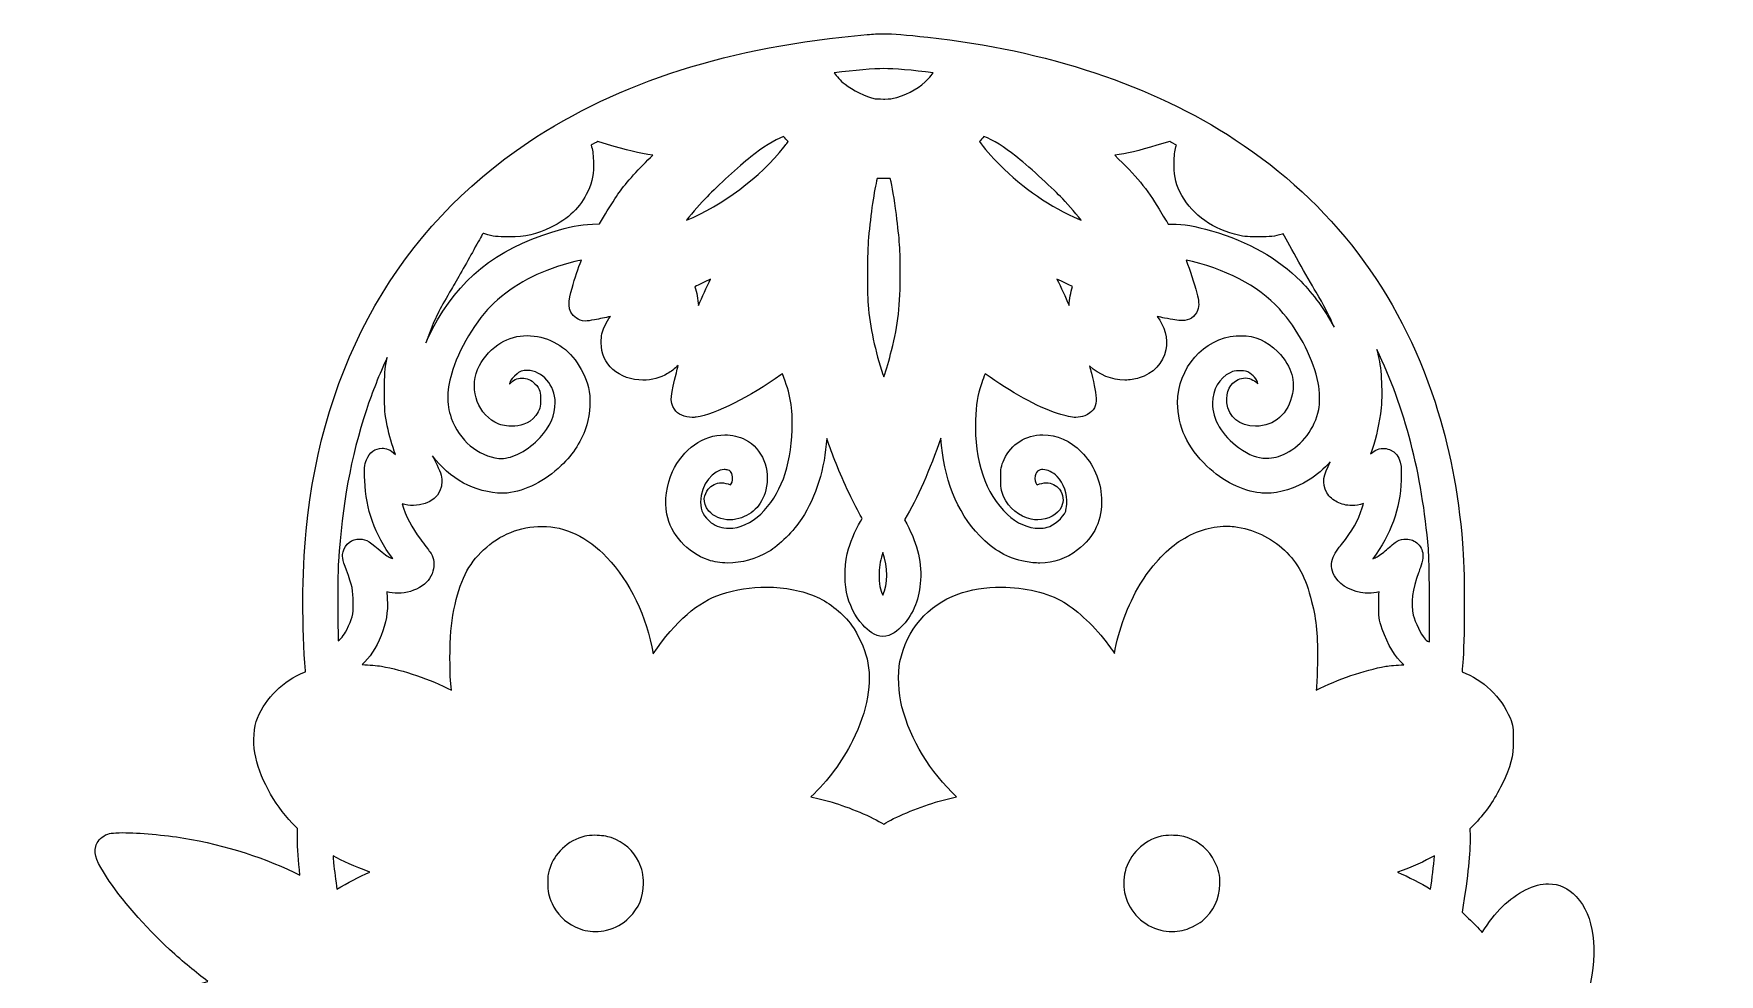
# Model space of a CAD drawing. Header units: inches. Extents: x -1560 to -1166, y 2745 to 2830.
# Drawn here: x -1478.6 to -1405.1, y 2788.5 to 2829.5 of the extents above; entities that cross this region are included whole.
import ezdxf

# ---------------------------------------------------------------- set-up
doc = ezdxf.new("R2010")
doc.units = ezdxf.units.IN
doc.header["$MEASUREMENT"] = 0
doc.layers.add('Sugar Skull', color=7, linetype='Continuous')

msp = doc.modelspace()

# ---------------------------------------------------------------- linework, layer by layer
at = {"layer": 'Sugar Skull', "lineweight": 0}
for points, knots in [([(-1406.418, 2785.224), (-1406.738, 2785.305), (-1407.066, 2785.347), (-1407.395, 2785.347), (-1407.551, 2785.347), (-1407.71, 2785.337), (-1407.866, 2785.319), (-1408.574, 2785.234), (-1409.249, 2785.108), (-1409.872, 2784.946), (-1410.204, 2784.86), (-1410.637, 2784.75), (-1410.837, 2784.701), (-1411.004, 2784.66), (-1411.437, 2784.537), (-1411.851, 2784.414), (-1411.412, 2785.491), (-1411.036, 2786.666), (-1410.761, 2787.819), (-1410.335, 2789.609), (-1410.529, 2791.058), (-1411.307, 2791.9), (-1411.65, 2792.271), (-1412.057, 2792.459), (-1412.517, 2792.459), (-1412.831, 2792.459), (-1413.161, 2792.372), (-1413.526, 2792.193), (-1414.222, 2791.85), (-1414.854, 2791.227), (-1415.409, 2790.337), (-1415.576, 2790.525), (-1415.804, 2790.764), (-1416.002, 2790.954), (-1416.002, 2790.954), (-1416.284, 2791.227), (-1416.284, 2791.227), (-1416.016, 2792.912), (-1415.929, 2793.748), (-1415.941, 2794.532), (-1415.941, 2794.532), (-1415.947, 2794.854), (-1415.947, 2794.854), (-1415.947, 2794.854), (-1415.708, 2795.103), (-1415.708, 2795.103), (-1415.239, 2795.59), (-1414.881, 2796.114), (-1414.544, 2796.799), (-1414.159, 2797.585), (-1414.058, 2797.979), (-1414.055, 2798.713), (-1414.052, 2799.232), (-1414.057, 2799.367), (-1414.194, 2799.687), (-1414.588, 2800.608), (-1415.367, 2801.356), (-1416.288, 2801.7), (-1416.278, 2801.842), (-1416.264, 2802.04), (-1416.246, 2802.278), (-1416.163, 2803.374), (-1416.173, 2806.233), (-1416.264, 2807.291), (-1416.458, 2809.567), (-1416.84, 2811.522), (-1417.467, 2813.443), (-1419.044, 2818.281), (-1421.976, 2822.132), (-1426.18, 2824.889), (-1429.787, 2827.256), (-1434.424, 2828.8), (-1439.589, 2829.355), (-1440.584, 2829.462), (-1441.071, 2829.507), (-1441.51, 2829.507), (-1441.758, 2829.507), (-1441.975, 2829.492), (-1442.226, 2829.471), (-1448.217, 2828.953), (-1453.052, 2827.417), (-1457.008, 2824.777), (-1462.639, 2821.02), (-1465.99, 2815.163), (-1466.7, 2807.841), (-1466.877, 2806.012), (-1466.888, 2803.563), (-1466.725, 2801.746), (-1466.724, 2801.73), (-1466.722, 2801.715), (-1466.721, 2801.701), (-1466.737, 2801.694), (-1466.754, 2801.687), (-1466.771, 2801.68), (-1467.705, 2801.304), (-1468.452, 2800.575), (-1468.819, 2799.682), (-1468.974, 2799.305), (-1469.023, 2798.667), (-1468.935, 2798.165), (-1468.757, 2797.141), (-1468.119, 2795.941), (-1467.31, 2795.107), (-1467.31, 2795.107), (-1467.074, 2794.864), (-1467.074, 2794.864), (-1467.074, 2794.864), (-1467.074, 2794.493), (-1467.074, 2794.493), (-1467.074, 2793.958), (-1467.044, 2793.486), (-1466.968, 2792.835), (-1468.38, 2793.558), (-1470.241, 2794.153), (-1472.033, 2794.45), (-1472.867, 2794.587), (-1473.989, 2794.688), (-1474.702, 2794.688), (-1475.156, 2794.688), (-1475.322, 2794.649), (-1475.444, 2794.586), (-1475.674, 2794.467), (-1475.818, 2794.299), (-1475.874, 2794.087), (-1475.97, 2793.726), (-1475.793, 2793.359), (-1475.408, 2792.766), (-1474.765, 2791.775), (-1473.76, 2790.62), (-1472.651, 2789.597), (-1472.04, 2789.034), (-1471.526, 2788.605), (-1470.979, 2788.207), (-1472.095, 2787.891), (-1472.703, 2787.529), (-1473.553, 2786.705), (-1474.27, 2786.009), (-1474.516, 2785.698), (-1474.804, 2785.119), (-1475.111, 2784.501), (-1475.206, 2784.094), (-1475.208, 2783.376), (-1475.211, 2782.432), (-1475.116, 2781.992), (-1474.608, 2780.609), (-1474.608, 2780.609), (-1474.588, 2780.555), (-1474.588, 2780.555), (-1474.588, 2780.555), (-1474.751, 2780.338), (-1474.751, 2780.338), (-1474.931, 2780.096), (-1475.103, 2779.874), (-1475.144, 2779.825), (-1475.22, 2779.735), (-1475.574, 2779.421), (-1476.017, 2779.086), (-1476.605, 2778.642), (-1476.895, 2778.195), (-1477.089, 2777.435), (-1477.187, 2777.05), (-1477.24, 2776.624), (-1477.3, 2775.746), (-1477.351, 2775.012), (-1477.384, 2774.8), (-1477.522, 2774.329), (-1477.76, 2773.519), (-1477.817, 2773.269), (-1477.791, 2772.919), (-1477.762, 2772.527), (-1477.64, 2772.224), (-1477.357, 2771.839), (-1477.573, 2771.555), (-1477.86, 2771.088), (-1477.969, 2770.87), (-1478.435, 2769.941), (-1478.579, 2768.989), (-1478.375, 2768.188), (-1478.325, 2767.993), (-1478.2, 2767.657), (-1478.091, 2767.423), (-1477.918, 2767.052), (-1477.891, 2766.953), (-1477.914, 2766.404), (-1477.97, 2765.052), (-1477.532, 2763.957), (-1476.451, 2762.742), (-1475.902, 2762.125), (-1475.217, 2761.593), (-1474.579, 2761.282), (-1474.877, 2760.827), (-1475.212, 2760.238), (-1474.69, 2759.747), (-1474.39, 2759.465), (-1472.852, 2759.028), (-1472.836, 2759.024), (-1471.609, 2758.686), (-1470.674, 2758.56), (-1469.388, 2758.56), (-1469.388, 2758.56), (-1469.38, 2758.56), (-1469.38, 2758.56), (-1467.726, 2758.56), (-1466.577, 2758.704), (-1464.824, 2759.134), (-1464.824, 2759.134), (-1464.726, 2759.158), (-1464.726, 2759.158), (-1465.569, 2758.494), (-1466.195, 2757.849), (-1467.081, 2756.743), (-1468.08, 2755.496), (-1469.086, 2753.775), (-1469.645, 2752.358), (-1470.172, 2751.021), (-1470.432, 2749.985), (-1470.54, 2748.783), (-1470.54, 2748.783), (-1470.6, 2748.117), (-1470.6, 2748.117), (-1470.6, 2748.117), (-1470.439, 2747.815), (-1470.439, 2747.815), (-1470.379, 2747.701), (-1470.195, 2747.355), (-1469.758, 2747.355), (-1469.528, 2747.355), (-1469.279, 2747.451), (-1468.842, 2747.653), (-1467.546, 2748.251), (-1466.718, 2748.799), (-1464.818, 2750.321), (-1463.354, 2751.494), (-1462.182, 2752.497), (-1461.161, 2753.452), (-1461.193, 2753.121), (-1461.2, 2752.752), (-1460.965, 2752.492), (-1460.734, 2752.236), (-1460.402, 2752.235), (-1460.29, 2752.235), (-1460.29, 2752.235), (-1460.288, 2752.235), (-1460.288, 2752.235), (-1460.224, 2752.235), (-1460.155, 2752.238), (-1460.076, 2752.245), (-1459.43, 2752.304), (-1457.852, 2752.784), (-1456.503, 2753.308), (-1456.651, 2753.056), (-1456.803, 2752.791), (-1456.94, 2752.547), (-1456.94, 2752.547), (-1457.103, 2752.255), (-1457.103, 2752.255), (-1457.103, 2752.255), (-1457.131, 2752.252), (-1457.131, 2752.252), (-1458.181, 2752.169), (-1459.167, 2751.458), (-1459.703, 2750.395), (-1459.879, 2750.048), (-1460.066, 2749.448), (-1460.13, 2749.03), (-1460.21, 2748.5), (-1460.212, 2747.385), (-1460.134, 2746.691), (-1460.102, 2746.404), (-1460.064, 2746.05), (-1460.049, 2745.902), (-1460.002, 2745.413), (-1459.848, 2745.123), (-1459.578, 2745.014), (-1459.508, 2744.986), (-1459.411, 2744.953), (-1459.292, 2744.953), (-1458.979, 2744.953), (-1458.764, 2745.129), (-1457.965, 2745.783), (-1456.464, 2747.011), (-1455.832, 2747.827), (-1455.461, 2749.015), (-1455.309, 2749.503), (-1455.303, 2750.399), (-1455.448, 2750.822), (-1455.544, 2751.102), (-1455.651, 2751.326), (-1455.782, 2751.516), (-1455.782, 2751.516), (-1455.576, 2751.887), (-1455.576, 2751.887), (-1455.345, 2752.3), (-1455.075, 2752.757), (-1454.845, 2753.134), (-1454.747, 2752.803), (-1454.633, 2752.462), (-1454.534, 2752.21), (-1454.067, 2751.029), (-1453.166, 2749.38), (-1452.483, 2748.458), (-1452.136, 2747.99), (-1451.962, 2747.754), (-1451.52, 2747.754), (-1451.112, 2747.754), (-1450.848, 2748.005), (-1450.593, 2748.283), (-1449.612, 2749.352), (-1448.657, 2751.383), (-1448.173, 2753.406), (-1448.081, 2753.261), (-1448, 2753.129), (-1447.939, 2753.028), (-1448.081, 2752.825), (-1448.204, 2752.557), (-1448.33, 2752.179), (-1448.454, 2751.807), (-1448.464, 2751.678), (-1448.465, 2751.119), (-1448.466, 2750.38), (-1448.404, 2750.081), (-1448.134, 2749.516), (-1447.909, 2749.049), (-1447.655, 2748.719), (-1447.126, 2748.209), (-1446.616, 2747.718), (-1445.47, 2746.771), (-1444.855, 2746.332), (-1444.604, 2746.153), (-1444.346, 2745.959), (-1444.271, 2745.897), (-1444.024, 2745.69), (-1443.805, 2745.552), (-1443.541, 2745.552), (-1443.446, 2745.552), (-1443.351, 2745.571), (-1443.26, 2745.609), (-1443.135, 2745.661), (-1442.958, 2745.782), (-1442.867, 2745.955), (-1442.632, 2746.4), (-1442.575, 2747.913), (-1442.653, 2748.677), (-1442.695, 2749.095), (-1442.765, 2749.505), (-1442.859, 2749.893), (-1441.941, 2749.012), (-1441.781, 2748.812), (-1441.54, 2748.412), (-1440.846, 2747.257), (-1440.138, 2746.628), (-1439.174, 2746.308), (-1438.745, 2746.166), (-1438.297, 2746.094), (-1437.841, 2746.094), (-1437.1, 2746.094), (-1436.346, 2746.288), (-1435.661, 2746.655), (-1435.661, 2746.655), (-1435.607, 2746.683), (-1435.607, 2746.683), (-1435.607, 2746.683), (-1435.591, 2746.673), (-1435.591, 2746.673), (-1435.253, 2746.452), (-1434.785, 2746.234), (-1434.339, 2746.089), (-1433.823, 2745.921), (-1433.401, 2745.849), (-1432.928, 2745.849), (-1432.465, 2745.849), (-1431.936, 2745.92), (-1431.161, 2746.086), (-1430.302, 2746.27), (-1429.975, 2746.324), (-1429.408, 2746.376), (-1428.859, 2746.427), (-1428.257, 2746.611), (-1427.666, 2746.91), (-1427.522, 2746.983), (-1427.02, 2747.275), (-1426.619, 2747.515), (-1426.189, 2747.772), (-1425.62, 2748.097), (-1425.376, 2748.226), (-1424.802, 2748.529), (-1424.456, 2748.751), (-1424.183, 2748.99), (-1424.154, 2749.015), (-1424.137, 2749.03), (-1424.127, 2749.037), (-1424.089, 2749.044), (-1424.001, 2749.052), (-1423.966, 2749.055), (-1423.074, 2749.134), (-1422.137, 2749.518), (-1421.579, 2750.035), (-1421.347, 2750.25), (-1421.133, 2750.528), (-1420.486, 2751.454), (-1420.405, 2751.569), (-1420.138, 2751.913), (-1419.869, 2752.243), (-1418.719, 2753.648), (-1418.421, 2754.276), (-1418.347, 2755.444), (-1418.279, 2756.542), (-1418.234, 2757.011), (-1418.156, 2757.454), (-1418.101, 2757.766), (-1418.066, 2758.149), (-1418.065, 2758.453), (-1418.065, 2758.453), (-1418.065, 2758.505), (-1418.065, 2758.505), (-1417.68, 2758.572), (-1417.182, 2758.723), (-1416.915, 2758.856), (-1416.705, 2758.961), (-1416.452, 2759.118), (-1416.361, 2759.403), (-1416.35, 2759.438), (-1416.34, 2759.479), (-1416.335, 2759.525), (-1416.268, 2759.515), (-1416.201, 2759.51), (-1416.133, 2759.51), (-1415.656, 2759.51), (-1415.235, 2759.749), (-1414.978, 2760.165), (-1414.951, 2760.208), (-1414.928, 2760.249), (-1414.907, 2760.288), (-1413.501, 2758.725), (-1411.451, 2757.213), (-1409.196, 2756.116), (-1408.588, 2755.82), (-1408.29, 2755.696), (-1408.025, 2755.696), (-1407.823, 2755.696), (-1407.648, 2755.77), (-1407.503, 2755.915), (-1407.503, 2755.915), (-1407.266, 2756.152), (-1407.266, 2756.152), (-1407.266, 2756.152), (-1407.266, 2757.056), (-1407.266, 2757.056), (-1407.266, 2759.163), (-1407.835, 2761.45), (-1409.056, 2764.254), (-1409.778, 2765.913), (-1410.946, 2767.877), (-1412.076, 2769.359), (-1411.929, 2769.348), (-1411.78, 2769.343), (-1411.63, 2769.343), (-1411.045, 2769.343), (-1410.482, 2769.423), (-1410.003, 2769.574), (-1409.017, 2769.885), (-1408.204, 2770.504), (-1407.884, 2771.188), (-1407.742, 2771.489), (-1407.715, 2771.648), (-1407.701, 2772.001), (-1407.673, 2772.702), (-1407.851, 2773.219), (-1408.406, 2774.048), (-1408.994, 2774.926), (-1409.748, 2775.736), (-1410.647, 2776.454), (-1411.074, 2776.795), (-1411.603, 2777.172), (-1412.033, 2777.448), (-1412.007, 2777.458), (-1411.985, 2777.467), (-1411.969, 2777.473), (-1411.876, 2777.494), (-1411.704, 2777.562), (-1411.183, 2777.787), (-1410.777, 2777.962), (-1410.374, 2778.142), (-1410.156, 2778.246), (-1408.811, 2778.889), (-1407.431, 2779.859), (-1406.722, 2780.661), (-1405.939, 2781.547), (-1405.47, 2782.411), (-1405.288, 2783.3), (-1405.07, 2784.36), (-1405.429, 2784.971), (-1406.418, 2785.224)], [0, 0, 0, 0, 1, 1, 1, 2, 2, 2, 3, 3, 3, 4, 4, 4, 5, 5, 5, 6, 6, 6, 7, 7, 7, 8, 8, 8, 9, 9, 9, 10, 10, 10, 11, 11, 11, 12, 12, 12, 13, 13, 13, 14, 14, 14, 15, 15, 15, 16, 16, 16, 17, 17, 17, 18, 18, 18, 19, 19, 19, 20, 20, 20, 21, 21, 21, 22, 22, 22, 23, 23, 23, 24, 24, 24, 25, 25, 25, 26, 26, 26, 27, 27, 27, 28, 28, 28, 29, 29, 29, 30, 30, 30, 31, 31, 31, 32, 32, 32, 33, 33, 33, 34, 34, 34, 35, 35, 35, 36, 36, 36, 37, 37, 37, 38, 38, 38, 39, 39, 39, 40, 40, 40, 41, 41, 41, 42, 42, 42, 43, 43, 43, 44, 44, 44, 45, 45, 45, 46, 46, 46, 47, 47, 47, 48, 48, 48, 49, 49, 49, 50, 50, 50, 51, 51, 51, 52, 52, 52, 53, 53, 53, 54, 54, 54, 55, 55, 55, 56, 56, 56, 57, 57, 57, 58, 58, 58, 59, 59, 59, 60, 60, 60, 61, 61, 61, 62, 62, 62, 63, 63, 63, 64, 64, 64, 65, 65, 65, 66, 66, 66, 67, 67, 67, 68, 68, 68, 69, 69, 69, 70, 70, 70, 71, 71, 71, 72, 72, 72, 73, 73, 73, 74, 74, 74, 75, 75, 75, 76, 76, 76, 77, 77, 77, 78, 78, 78, 79, 79, 79, 80, 80, 80, 81, 81, 81, 82, 82, 82, 83, 83, 83, 84, 84, 84, 85, 85, 85, 86, 86, 86, 87, 87, 87, 88, 88, 88, 89, 89, 89, 90, 90, 90, 91, 91, 91, 92, 92, 92, 93, 93, 93, 94, 94, 94, 95, 95, 95, 96, 96, 96, 97, 97, 97, 98, 98, 98, 99, 99, 99, 100, 100, 100, 101, 101, 101, 102, 102, 102, 103, 103, 103, 104, 104, 104, 105, 105, 105, 106, 106, 106, 107, 107, 107, 108, 108, 108, 109, 109, 109, 110, 110, 110, 111, 111, 111, 112, 112, 112, 113, 113, 113, 114, 114, 114, 115, 115, 115, 116, 116, 116, 117, 117, 117, 118, 118, 118, 119, 119, 119, 120, 120, 120, 121, 121, 121, 122, 122, 122, 123, 123, 123, 124, 124, 124, 125, 125, 125, 126, 126, 126, 127, 127, 127, 128, 128, 128, 129, 129, 129, 130, 130, 130, 131, 131, 131, 132, 132, 132, 133, 133, 133, 134, 134, 134, 135, 135, 135, 136, 136, 136, 137, 137, 137, 138, 138, 138, 139, 139, 139, 140, 140, 140, 141, 141, 141, 142, 142, 142, 143, 143, 143, 144, 144, 144, 145, 145, 145, 146, 146, 146, 147, 147, 147, 148, 148, 148, 149, 149, 149, 150, 150, 150, 151, 151, 151, 152, 152, 152, 153, 153, 153, 154, 154, 154, 155, 155, 155, 156, 156, 156, 157, 157, 157, 158, 158, 158, 159, 159, 159, 160, 160, 160, 161, 161, 161, 162, 162, 162, 163, 163, 163, 164, 164, 164, 164]), ([(-1441.506, 2827.986), (-1441.082, 2827.986), (-1440.236, 2827.916), (-1439.352, 2827.81), (-1439.408, 2827.726), (-1439.478, 2827.637), (-1439.558, 2827.554), (-1439.928, 2827.169), (-1440.393, 2826.893), (-1440.938, 2826.735), (-1441.144, 2826.675), (-1441.251, 2826.66), (-1441.458, 2826.66), (-1441.476, 2826.66), (-1441.495, 2826.66), (-1441.514, 2826.66), (-1441.7, 2826.663), (-1441.841, 2826.67), (-1441.886, 2826.675), (-1442.281, 2826.767), (-1442.888, 2827.057), (-1443.195, 2827.302), (-1443.409, 2827.472), (-1443.568, 2827.654), (-1443.671, 2827.808), (-1442.781, 2827.916), (-1441.931, 2827.986), (-1441.506, 2827.986)], [0, 0, 0, 0, 1, 1, 1, 2, 2, 2, 3, 3, 3, 4, 4, 4, 5, 5, 5, 6, 6, 6, 7, 7, 7, 8, 8, 8, 9, 9, 9, 9]), ([(-1449.212, 2822.405), (-1448.749, 2822.885), (-1447.825, 2823.728), (-1447.31, 2824.14), (-1446.795, 2824.552), (-1446.291, 2824.865), (-1445.877, 2825.031), (-1445.812, 2824.957), (-1445.738, 2824.874), (-1445.674, 2824.805), (-1445.715, 2824.753), (-1445.762, 2824.692), (-1445.81, 2824.633), (-1445.81, 2824.633), (-1445.859, 2824.57), (-1445.859, 2824.57), (-1446.899, 2823.255), (-1448.552, 2822.024), (-1450.115, 2821.376), (-1449.818, 2821.736), (-1449.483, 2822.123), (-1449.212, 2822.405)], [0, 0, 0, 0, 1, 1, 1, 2, 2, 2, 3, 3, 3, 4, 4, 4, 5, 5, 5, 6, 6, 6, 7, 7, 7, 7]), ([(-1437.137, 2825.032), (-1436.739, 2824.872), (-1436.25, 2824.571), (-1435.748, 2824.175), (-1435.317, 2823.836), (-1434.173, 2822.798), (-1433.804, 2822.413), (-1433.545, 2822.141), (-1433.207, 2821.749), (-1432.905, 2821.382), (-1432.926, 2821.391), (-1432.948, 2821.4), (-1432.969, 2821.409), (-1434.256, 2821.96), (-1435.427, 2822.762), (-1436.45, 2823.792), (-1436.793, 2824.138), (-1437.148, 2824.556), (-1437.339, 2824.804), (-1437.276, 2824.872), (-1437.202, 2824.956), (-1437.137, 2825.032)], [0, 0, 0, 0, 1, 1, 1, 2, 2, 2, 3, 3, 3, 4, 4, 4, 5, 5, 5, 6, 6, 6, 7, 7, 7, 7]), ([(-1461.296, 2816.525), (-1461.041, 2817.179), (-1460.831, 2817.596), (-1460.359, 2818.381), (-1460.139, 2818.748), (-1459.705, 2819.514), (-1459.39, 2820.089), (-1459.195, 2820.445), (-1459.067, 2820.668), (-1458.984, 2820.806), (-1458.96, 2820.799), (-1458.935, 2820.791), (-1458.909, 2820.783), (-1458.531, 2820.667), (-1458.376, 2820.655), (-1457.879, 2820.653), (-1457.879, 2820.653), (-1457.848, 2820.653), (-1457.848, 2820.653), (-1457.123, 2820.653), (-1456.666, 2820.756), (-1456.036, 2821.063), (-1455.252, 2821.445), (-1454.738, 2821.942), (-1454.419, 2822.629), (-1454.209, 2823.081), (-1454.149, 2823.407), (-1454.171, 2823.973), (-1454.183, 2824.295), (-1454.201, 2824.462), (-1454.275, 2824.655), (-1454.266, 2824.66), (-1453.974, 2824.809), (-1453.974, 2824.809), (-1453.974, 2824.809), (-1453.556, 2824.681), (-1453.556, 2824.681), (-1452.757, 2824.437), (-1452.164, 2824.294), (-1451.58, 2824.212), (-1452.142, 2823.676), (-1452.755, 2823), (-1453.053, 2822.583), (-1453.168, 2822.423), (-1453.442, 2821.987), (-1453.641, 2821.659), (-1453.641, 2821.659), (-1453.908, 2821.22), (-1453.908, 2821.22), (-1453.908, 2821.22), (-1454.203, 2821.207), (-1454.203, 2821.207), (-1454.82, 2821.18), (-1455.151, 2821.116), (-1455.979, 2820.864), (-1458.412, 2820.124), (-1460.066, 2818.784), (-1461.183, 2816.645), (-1461.289, 2816.441), (-1461.385, 2816.24), (-1461.472, 2816.042), (-1461.42, 2816.197), (-1461.361, 2816.357), (-1461.296, 2816.525)], [0, 0, 0, 0, 1, 1, 1, 2, 2, 2, 3, 3, 3, 4, 4, 4, 5, 5, 5, 6, 6, 6, 7, 7, 7, 8, 8, 8, 9, 9, 9, 10, 10, 10, 11, 11, 11, 12, 12, 12, 13, 13, 13, 14, 14, 14, 15, 15, 15, 16, 16, 16, 17, 17, 17, 18, 18, 18, 19, 19, 19, 20, 20, 20, 21, 21, 21, 21]), ([(-1429.593, 2824.645), (-1429.593, 2824.645), (-1429.038, 2824.809), (-1429.038, 2824.809), (-1429.038, 2824.809), (-1428.76, 2824.664), (-1428.741, 2824.654), (-1428.812, 2824.46), (-1428.83, 2824.292), (-1428.841, 2823.965), (-1428.861, 2823.379), (-1428.8, 2823.051), (-1428.591, 2822.618), (-1428.164, 2821.731), (-1427.321, 2821.075), (-1426.218, 2820.772), (-1425.854, 2820.672), (-1425.694, 2820.653), (-1425.213, 2820.653), (-1425.213, 2820.653), (-1425.152, 2820.653), (-1425.152, 2820.653), (-1424.64, 2820.654), (-1424.482, 2820.666), (-1424.113, 2820.778), (-1424.103, 2820.781), (-1424.093, 2820.784), (-1424.083, 2820.787), (-1423.822, 2820.28), (-1423.025, 2818.86), (-1422.657, 2818.25), (-1422.319, 2817.689), (-1422.075, 2817.22), (-1421.872, 2816.724), (-1422.269, 2817.465), (-1422.771, 2818.164), (-1423.324, 2818.72), (-1424.338, 2819.74), (-1425.574, 2820.438), (-1427.215, 2820.918), (-1427.946, 2821.132), (-1428.417, 2821.211), (-1428.953, 2821.212), (-1428.953, 2821.212), (-1429.101, 2821.212), (-1429.101, 2821.212), (-1429.173, 2821.323), (-1429.334, 2821.584), (-1429.496, 2821.854), (-1430.038, 2822.76), (-1430.484, 2823.303), (-1431.438, 2824.21), (-1430.907, 2824.283), (-1430.394, 2824.407), (-1429.593, 2824.645)], [0, 0, 0, 0, 1, 1, 1, 2, 2, 2, 3, 3, 3, 4, 4, 4, 5, 5, 5, 6, 6, 6, 7, 7, 7, 8, 8, 8, 9, 9, 9, 10, 10, 10, 11, 11, 11, 12, 12, 12, 13, 13, 13, 14, 14, 14, 15, 15, 15, 16, 16, 16, 17, 17, 17, 18, 18, 18, 18]), ([(-1441.508, 2814.547), (-1441.52, 2814.582), (-1441.533, 2814.618), (-1441.544, 2814.653), (-1441.879, 2815.644), (-1442.113, 2816.75), (-1442.187, 2817.686), (-1442.242, 2818.391), (-1442.234, 2819.902), (-1442.17, 2820.626), (-1442.08, 2821.645), (-1441.925, 2822.699), (-1441.794, 2823.195), (-1441.794, 2823.195), (-1441.222, 2823.195), (-1441.222, 2823.195), (-1441.134, 2822.854), (-1441.048, 2822.34), (-1440.959, 2821.631), (-1440.818, 2820.511), (-1440.787, 2820.064), (-1440.787, 2819.112), (-1440.786, 2817.663), (-1440.878, 2816.835), (-1441.167, 2815.708), (-1441.276, 2815.28), (-1441.393, 2814.883), (-1441.508, 2814.547)], [0, 0, 0, 0, 1, 1, 1, 2, 2, 2, 3, 3, 3, 4, 4, 4, 5, 5, 5, 6, 6, 6, 7, 7, 7, 8, 8, 8, 9, 9, 9, 9]), ([(-1461.302, 2806.929), (-1461.352, 2806.997), (-1461.537, 2807.244), (-1461.715, 2807.478), (-1462.097, 2807.983), (-1462.353, 2808.48), (-1462.51, 2809.026), (-1462.347, 2808.975), (-1462.182, 2808.948), (-1462.024, 2808.948), (-1462.024, 2808.948), (-1462.016, 2808.948), (-1462.016, 2808.948), (-1461.285, 2808.952), (-1460.774, 2809.388), (-1460.774, 2810.008), (-1460.774, 2810.237), (-1460.869, 2810.47), (-1461.058, 2810.845), (-1461.101, 2810.933), (-1461.143, 2811.019), (-1461.183, 2811.104), (-1460.826, 2810.626), (-1460.372, 2810.227), (-1459.832, 2809.922), (-1459.362, 2809.657), (-1458.688, 2809.479), (-1458.153, 2809.479), (-1458.075, 2809.479), (-1457.999, 2809.483), (-1457.929, 2809.49), (-1457.139, 2809.578), (-1456.282, 2810.013), (-1455.577, 2810.685), (-1455.039, 2811.198), (-1454.673, 2811.778), (-1454.458, 2812.458), (-1454.312, 2812.92), (-1454.28, 2813.669), (-1454.388, 2814.094), (-1454.489, 2814.494), (-1454.713, 2814.954), (-1454.971, 2815.295), (-1455.47, 2815.955), (-1456.251, 2816.35), (-1457.06, 2816.35), (-1457.473, 2816.35), (-1457.87, 2816.242), (-1458.208, 2816.04), (-1458.543, 2815.839), (-1458.98, 2815.378), (-1459.144, 2815.053), (-1459.604, 2814.143), (-1459.299, 2813.033), (-1458.464, 2812.578), (-1458.22, 2812.445), (-1458.065, 2812.408), (-1457.744, 2812.406), (-1457.744, 2812.406), (-1457.727, 2812.406), (-1457.727, 2812.406), (-1457.404, 2812.406), (-1456.993, 2812.459), (-1456.677, 2812.872), (-1456.506, 2813.097), (-1456.477, 2813.265), (-1456.477, 2813.557), (-1456.477, 2813.833), (-1456.494, 2814.031), (-1456.718, 2814.256), (-1456.875, 2814.412), (-1457.075, 2814.499), (-1457.282, 2814.499), (-1457.496, 2814.499), (-1457.696, 2814.405), (-1457.833, 2814.241), (-1457.83, 2814.258), (-1457.826, 2814.275), (-1457.82, 2814.293), (-1457.792, 2814.391), (-1457.787, 2814.409), (-1457.609, 2814.586), (-1457.432, 2814.763), (-1457.413, 2814.769), (-1457.319, 2814.796), (-1457.232, 2814.821), (-1457.143, 2814.834), (-1457.053, 2814.834), (-1456.404, 2814.834), (-1455.835, 2814.18), (-1455.835, 2813.433), (-1455.835, 2812.897), (-1456.068, 2812.356), (-1456.491, 2811.909), (-1457.017, 2811.354), (-1457.686, 2810.995), (-1458.196, 2810.995), (-1458.23, 2810.995), (-1458.264, 2810.996), (-1458.295, 2811), (-1459.203, 2811.094), (-1460.018, 2811.785), (-1460.37, 2812.759), (-1460.596, 2813.382), (-1460.576, 2814.012), (-1460.303, 2814.868), (-1459.959, 2815.95), (-1459.12, 2817.259), (-1458.353, 2817.913), (-1457.411, 2818.716), (-1456.403, 2819.213), (-1454.982, 2819.574), (-1454.893, 2819.596), (-1454.795, 2819.616), (-1454.695, 2819.633), (-1454.838, 2819.286), (-1454.977, 2818.867), (-1455.102, 2818.415), (-1455.243, 2817.9), (-1455.377, 2817.413), (-1454.907, 2817.105), (-1454.823, 2817.05), (-1454.703, 2816.987), (-1454.519, 2816.987), (-1454.415, 2816.987), (-1454.303, 2817.007), (-1454.129, 2817.039), (-1453.885, 2817.084), (-1453.656, 2817.131), (-1453.43, 2817.184), (-1453.518, 2817.067), (-1453.596, 2816.935), (-1453.665, 2816.787), (-1453.797, 2816.507), (-1453.831, 2816.353), (-1453.83, 2816.038), (-1453.828, 2815.561), (-1453.658, 2815.171), (-1453.326, 2814.879), (-1452.98, 2814.576), (-1452.512, 2814.409), (-1452.008, 2814.409), (-1451.624, 2814.409), (-1451.252, 2814.507), (-1450.934, 2814.693), (-1450.781, 2814.782), (-1450.622, 2814.907), (-1450.473, 2815.05), (-1450.501, 2814.945), (-1450.528, 2814.84), (-1450.554, 2814.735), (-1450.783, 2813.814), (-1450.868, 2813.47), (-1450.637, 2813.139), (-1450.484, 2812.92), (-1450.186, 2812.784), (-1449.86, 2812.784), (-1449.802, 2812.784), (-1449.744, 2812.789), (-1449.687, 2812.797), (-1448.834, 2812.929), (-1447.351, 2813.67), (-1445.995, 2814.64), (-1445.972, 2814.657), (-1445.95, 2814.672), (-1445.929, 2814.688), (-1445.929, 2814.688), (-1445.929, 2814.687), (-1445.929, 2814.687), (-1445.58, 2813.81), (-1445.472, 2813.193), (-1445.503, 2812.244), (-1445.556, 2810.631), (-1446.017, 2809.397), (-1446.874, 2808.574), (-1447.285, 2808.179), (-1447.792, 2807.953), (-1448.265, 2807.953), (-1448.552, 2807.953), (-1448.817, 2808.038), (-1449.029, 2808.198), (-1449.357, 2808.447), (-1449.497, 2808.715), (-1449.497, 2809.097), (-1449.497, 2809.882), (-1448.93, 2810.514), (-1448.462, 2810.514), (-1448.405, 2810.514), (-1448.348, 2810.505), (-1448.294, 2810.487), (-1448.227, 2810.465), (-1448.135, 2810.434), (-1448.106, 2810.193), (-1448.084, 2810.01), (-1448.153, 2809.884), (-1448.195, 2809.848), (-1448.337, 2809.905), (-1448.465, 2809.933), (-1448.587, 2809.933), (-1448.815, 2809.933), (-1449.019, 2809.834), (-1449.161, 2809.654), (-1449.33, 2809.438), (-1449.463, 2809.098), (-1449.131, 2808.704), (-1448.932, 2808.467), (-1448.583, 2808.32), (-1448.222, 2808.32), (-1448.132, 2808.32), (-1448.043, 2808.329), (-1447.957, 2808.347), (-1447.279, 2808.493), (-1446.827, 2808.935), (-1446.65, 2809.625), (-1446.426, 2810.5), (-1446.808, 2811.44), (-1447.539, 2811.811), (-1447.821, 2811.954), (-1448.126, 2812.026), (-1448.444, 2812.026), (-1449.38, 2812.026), (-1450.272, 2811.399), (-1450.717, 2810.429), (-1450.987, 2809.841), (-1451.078, 2809.16), (-1450.967, 2808.562), (-1450.809, 2807.71), (-1450.067, 2806.892), (-1449.163, 2806.573), (-1448.91, 2806.484), (-1448.627, 2806.439), (-1448.322, 2806.439), (-1447.713, 2806.439), (-1447.074, 2806.616), (-1446.521, 2806.938), (-1446.09, 2807.189), (-1445.418, 2807.86), (-1445.083, 2808.373), (-1444.453, 2809.337), (-1444.079, 2810.555), (-1443.998, 2811.872), (-1443.871, 2811.507), (-1443.735, 2811.141), (-1443.59, 2810.776), (-1443.28, 2809.996), (-1442.759, 2808.902), (-1442.475, 2808.434), (-1442.464, 2808.417), (-1442.454, 2808.4), (-1442.445, 2808.385), (-1442.655, 2808.062), (-1442.923, 2807.468), (-1443.045, 2807.052), (-1443.205, 2806.508), (-1443.241, 2805.718), (-1443.132, 2805.174), (-1443.026, 2804.643), (-1442.762, 2804.109), (-1442.425, 2803.745), (-1442.183, 2803.484), (-1441.909, 2803.243), (-1441.544, 2803.243), (-1441.179, 2803.243), (-1440.907, 2803.483), (-1440.666, 2803.743), (-1440.201, 2804.245), (-1439.945, 2804.903), (-1439.903, 2805.697), (-1439.857, 2806.583), (-1440.067, 2807.375), (-1440.605, 2808.321), (-1440.605, 2808.321), (-1440.585, 2808.353), (-1440.585, 2808.353), (-1440.065, 2809.213), (-1439.482, 2810.541), (-1439.014, 2811.881), (-1438.912, 2810.153), (-1438.326, 2808.664), (-1437.323, 2807.624), (-1436.714, 2806.992), (-1436.104, 2806.646), (-1435.344, 2806.502), (-1435.113, 2806.458), (-1434.901, 2806.437), (-1434.695, 2806.437), (-1434.098, 2806.437), (-1433.562, 2806.624), (-1433.056, 2807.007), (-1432.322, 2807.563), (-1431.96, 2808.342), (-1432.01, 2809.26), (-1432.054, 2810.051), (-1432.359, 2810.754), (-1432.895, 2811.292), (-1433.367, 2811.766), (-1433.962, 2812.027), (-1434.569, 2812.027), (-1435.319, 2812.027), (-1435.953, 2811.626), (-1436.263, 2810.954), (-1436.39, 2810.679), (-1436.408, 2810.532), (-1436.409, 2810.13), (-1436.41, 2809.775), (-1436.398, 2809.593), (-1436.282, 2809.338), (-1436.039, 2808.809), (-1435.633, 2808.476), (-1435.075, 2808.351), (-1434.982, 2808.331), (-1434.887, 2808.32), (-1434.792, 2808.32), (-1434.341, 2808.32), (-1433.928, 2808.548), (-1433.763, 2808.886), (-1433.64, 2809.141), (-1433.672, 2809.427), (-1433.848, 2809.651), (-1433.991, 2809.833), (-1434.196, 2809.933), (-1434.424, 2809.933), (-1434.547, 2809.933), (-1434.676, 2809.905), (-1434.82, 2809.847), (-1434.852, 2809.873), (-1434.914, 2809.966), (-1434.914, 2810.129), (-1434.914, 2810.446), (-1434.726, 2810.513), (-1434.568, 2810.513), (-1434.365, 2810.513), (-1434.137, 2810.401), (-1433.943, 2810.207), (-1433.662, 2809.926), (-1433.493, 2809.44), (-1433.523, 2808.998), (-1433.532, 2808.867), (-1433.562, 2808.727), (-1433.573, 2808.696), (-1433.693, 2808.408), (-1434.081, 2808.074), (-1434.387, 2807.996), (-1434.495, 2807.968), (-1434.611, 2807.954), (-1434.731, 2807.954), (-1435.205, 2807.954), (-1435.723, 2808.177), (-1436.114, 2808.551), (-1437.079, 2809.474), (-1437.561, 2810.895), (-1437.507, 2812.662), (-1437.485, 2813.374), (-1437.432, 2813.693), (-1437.236, 2814.29), (-1437.193, 2814.42), (-1437.139, 2814.562), (-1437.087, 2814.69), (-1435.941, 2813.862), (-1434.824, 2813.249), (-1433.931, 2812.959), (-1433.541, 2812.832), (-1433.323, 2812.785), (-1433.126, 2812.785), (-1432.989, 2812.785), (-1432.863, 2812.81), (-1432.742, 2812.861), (-1432.068, 2813.143), (-1432.197, 2813.669), (-1432.455, 2814.718), (-1432.48, 2814.823), (-1432.507, 2814.928), (-1432.535, 2815.033), (-1432.11, 2814.642), (-1431.565, 2814.411), (-1430.993, 2814.411), (-1430.783, 2814.411), (-1430.574, 2814.443), (-1430.373, 2814.505), (-1429.746, 2814.699), (-1429.331, 2815.136), (-1429.207, 2815.736), (-1429.105, 2816.224), (-1429.263, 2816.769), (-1429.582, 2817.185), (-1429.474, 2817.159), (-1429.368, 2817.136), (-1429.265, 2817.115), (-1428.894, 2817.041), (-1428.674, 2817.003), (-1428.502, 2817.003), (-1428.172, 2817.003), (-1427.944, 2817.154), (-1427.826, 2817.451), (-1427.734, 2817.683), (-1427.775, 2817.887), (-1427.853, 2818.196), (-1427.97, 2818.658), (-1428.152, 2819.213), (-1428.322, 2819.633), (-1428.224, 2819.616), (-1428.129, 2819.597), (-1428.047, 2819.577), (-1426.313, 2819.146), (-1424.98, 2818.387), (-1424.083, 2817.319), (-1423.346, 2816.442), (-1422.762, 2815.282), (-1422.557, 2814.293), (-1422.487, 2813.951), (-1422.486, 2813.354), (-1422.535, 2813.123), (-1422.708, 2812.31), (-1423.255, 2811.583), (-1423.963, 2811.226), (-1424.29, 2811.062), (-1424.499, 2811.009), (-1424.826, 2811.008), (-1425.231, 2811.008), (-1425.547, 2811.13), (-1426.031, 2811.473), (-1426.758, 2811.989), (-1427.176, 2812.697), (-1427.176, 2813.416), (-1427.176, 2813.986), (-1426.866, 2814.516), (-1426.405, 2814.734), (-1426.235, 2814.815), (-1426.235, 2814.815), (-1425.978, 2814.815), (-1425.978, 2814.815), (-1425.97, 2814.815), (-1425.97, 2814.815), (-1425.717, 2814.814), (-1425.714, 2814.813), (-1425.626, 2814.766), (-1425.399, 2814.645), (-1425.232, 2814.444), (-1425.189, 2814.253), (-1425.245, 2814.312), (-1425.317, 2814.367), (-1425.41, 2814.415), (-1425.496, 2814.459), (-1425.603, 2814.505), (-1425.741, 2814.505), (-1425.86, 2814.505), (-1425.959, 2814.471), (-1426.048, 2814.433), (-1426.404, 2814.285), (-1426.589, 2813.908), (-1426.542, 2813.426), (-1426.483, 2812.805), (-1425.991, 2812.404), (-1425.29, 2812.404), (-1424.461, 2812.404), (-1423.861, 2812.938), (-1423.685, 2813.834), (-1423.597, 2814.28), (-1423.639, 2814.957), (-1424.335, 2815.653), (-1424.813, 2816.132), (-1425.309, 2816.346), (-1425.94, 2816.346), (-1426.003, 2816.346), (-1426.069, 2816.344), (-1426.135, 2816.339), (-1427.547, 2816.247), (-1428.694, 2814.936), (-1428.692, 2813.417), (-1428.69, 2812.394), (-1428.26, 2811.468), (-1427.415, 2810.665), (-1426.715, 2810.001), (-1425.866, 2809.573), (-1425.085, 2809.493), (-1425.007, 2809.485), (-1424.926, 2809.481), (-1424.843, 2809.481), (-1424.243, 2809.481), (-1423.546, 2809.694), (-1422.979, 2810.05), (-1422.62, 2810.276), (-1422.305, 2810.544), (-1422.034, 2810.854), (-1422.315, 2810.272), (-1422.438, 2809.929), (-1422.187, 2809.5), (-1422.082, 2809.319), (-1421.885, 2809.173), (-1421.737, 2809.096), (-1421.544, 2808.997), (-1421.329, 2808.947), (-1421.097, 2808.947), (-1420.928, 2808.947), (-1420.755, 2808.974), (-1420.586, 2809.027), (-1420.604, 2808.963), (-1420.622, 2808.903), (-1420.639, 2808.85), (-1420.837, 2808.254), (-1421.057, 2807.865), (-1421.546, 2807.25), (-1421.647, 2807.123), (-1421.889, 2806.806), (-1421.944, 2806.611), (-1422.022, 2806.334), (-1421.971, 2806.043), (-1421.799, 2805.792), (-1421.549, 2805.428), (-1421.068, 2805.179), (-1420.511, 2805.127), (-1420.461, 2805.122), (-1420.41, 2805.12), (-1420.359, 2805.12), (-1420.213, 2805.12), (-1420.064, 2805.139), (-1419.908, 2805.178), (-1419.916, 2805.047), (-1419.919, 2804.896), (-1419.919, 2804.706), (-1419.922, 2804.074), (-1419.918, 2803.99), (-1419.769, 2803.562), (-1419.524, 2802.856), (-1419.223, 2802.355), (-1418.828, 2802.006), (-1419.142, 2801.992), (-1419.437, 2801.969), (-1419.616, 2801.938), (-1420.565, 2801.77), (-1421.712, 2801.373), (-1422.65, 2800.899), (-1422.62, 2801.146), (-1422.61, 2801.443), (-1422.599, 2802.031), (-1422.574, 2803.287), (-1422.63, 2803.9), (-1422.848, 2804.764), (-1423.116, 2805.828), (-1423.437, 2806.433), (-1424.032, 2806.998), (-1424.62, 2807.556), (-1425.4, 2807.921), (-1426.229, 2808.024), (-1426.346, 2808.038), (-1426.466, 2808.046), (-1426.586, 2808.046), (-1427.259, 2808.046), (-1427.969, 2807.813), (-1428.637, 2807.374), (-1429.187, 2807.014), (-1429.911, 2806.217), (-1430.322, 2805.522), (-1430.883, 2804.573), (-1431.266, 2803.541), (-1431.447, 2802.496), (-1431.549, 2802.647), (-1431.642, 2802.78), (-1431.706, 2802.866), (-1432.276, 2803.635), (-1433.041, 2804.368), (-1433.655, 2804.733), (-1434.355, 2805.149), (-1435.348, 2805.387), (-1436.379, 2805.387), (-1437.068, 2805.387), (-1437.726, 2805.281), (-1438.284, 2805.079), (-1439.577, 2804.612), (-1440.518, 2803.516), (-1440.801, 2802.147), (-1440.908, 2801.63), (-1440.87, 2800.742), (-1440.716, 2800.168), (-1440.328, 2798.717), (-1439.489, 2797.344), (-1438.33, 2796.247), (-1438.639, 2796.181), (-1438.977, 2796.095), (-1439.256, 2796.012), (-1440.047, 2795.778), (-1441.053, 2795.351), (-1441.512, 2795.058), (-1441.999, 2795.374), (-1443.058, 2795.806), (-1443.755, 2796.012), (-1444.035, 2796.095), (-1444.375, 2796.181), (-1444.685, 2796.248), (-1443.923, 2796.972), (-1443.338, 2797.762), (-1442.871, 2798.693), (-1442.213, 2800.007), (-1441.994, 2801.242), (-1442.239, 2802.264), (-1442.347, 2802.714), (-1442.635, 2803.342), (-1442.909, 2803.725), (-1443.265, 2804.223), (-1443.844, 2804.694), (-1444.419, 2804.955), (-1445.045, 2805.238), (-1445.806, 2805.388), (-1446.62, 2805.388), (-1447.293, 2805.388), (-1447.975, 2805.282), (-1448.59, 2805.083), (-1449.611, 2804.753), (-1450.571, 2803.919), (-1451.568, 2802.487), (-1451.852, 2804.107), (-1452.579, 2805.636), (-1453.584, 2806.684), (-1454.444, 2807.582), (-1455.395, 2808.037), (-1456.411, 2808.037), (-1456.411, 2808.037), (-1456.42, 2808.037), (-1456.42, 2808.037), (-1457.369, 2808.034), (-1458.247, 2807.681), (-1458.959, 2807.015), (-1459.635, 2806.383), (-1459.998, 2805.65), (-1460.254, 2804.403), (-1460.384, 2803.764), (-1460.426, 2803.247), (-1460.425, 2802.275), (-1460.425, 2801.656), (-1460.41, 2801.258), (-1460.363, 2800.9), (-1461.303, 2801.376), (-1462.457, 2801.773), (-1463.417, 2801.939), (-1463.618, 2801.974), (-1463.934, 2801.997), (-1464.256, 2802.01), (-1463.92, 2802.312), (-1463.657, 2802.723), (-1463.43, 2803.279), (-1463.207, 2803.826), (-1463.128, 2804.292), (-1463.16, 2804.884), (-1463.165, 2804.975), (-1463.173, 2805.077), (-1463.185, 2805.18), (-1463.024, 2805.142), (-1462.863, 2805.123), (-1462.703, 2805.123), (-1462.323, 2805.123), (-1461.954, 2805.234), (-1461.636, 2805.444), (-1461.378, 2805.614), (-1461.199, 2805.887), (-1461.144, 2806.193), (-1461.096, 2806.463), (-1461.152, 2806.725), (-1461.302, 2806.929)], [0, 0, 0, 0, 1, 1, 1, 2, 2, 2, 3, 3, 3, 4, 4, 4, 5, 5, 5, 6, 6, 6, 7, 7, 7, 8, 8, 8, 9, 9, 9, 10, 10, 10, 11, 11, 11, 12, 12, 12, 13, 13, 13, 14, 14, 14, 15, 15, 15, 16, 16, 16, 17, 17, 17, 18, 18, 18, 19, 19, 19, 20, 20, 20, 21, 21, 21, 22, 22, 22, 23, 23, 23, 24, 24, 24, 25, 25, 25, 26, 26, 26, 27, 27, 27, 28, 28, 28, 29, 29, 29, 30, 30, 30, 31, 31, 31, 32, 32, 32, 33, 33, 33, 34, 34, 34, 35, 35, 35, 36, 36, 36, 37, 37, 37, 38, 38, 38, 39, 39, 39, 40, 40, 40, 41, 41, 41, 42, 42, 42, 43, 43, 43, 44, 44, 44, 45, 45, 45, 46, 46, 46, 47, 47, 47, 48, 48, 48, 49, 49, 49, 50, 50, 50, 51, 51, 51, 52, 52, 52, 53, 53, 53, 54, 54, 54, 55, 55, 55, 56, 56, 56, 57, 57, 57, 58, 58, 58, 59, 59, 59, 60, 60, 60, 61, 61, 61, 62, 62, 62, 63, 63, 63, 64, 64, 64, 65, 65, 65, 66, 66, 66, 67, 67, 67, 68, 68, 68, 69, 69, 69, 70, 70, 70, 71, 71, 71, 72, 72, 72, 73, 73, 73, 74, 74, 74, 75, 75, 75, 76, 76, 76, 77, 77, 77, 78, 78, 78, 79, 79, 79, 80, 80, 80, 81, 81, 81, 82, 82, 82, 83, 83, 83, 84, 84, 84, 85, 85, 85, 86, 86, 86, 87, 87, 87, 88, 88, 88, 89, 89, 89, 90, 90, 90, 91, 91, 91, 92, 92, 92, 93, 93, 93, 94, 94, 94, 95, 95, 95, 96, 96, 96, 97, 97, 97, 98, 98, 98, 99, 99, 99, 100, 100, 100, 101, 101, 101, 102, 102, 102, 103, 103, 103, 104, 104, 104, 105, 105, 105, 106, 106, 106, 107, 107, 107, 108, 108, 108, 109, 109, 109, 110, 110, 110, 111, 111, 111, 112, 112, 112, 113, 113, 113, 114, 114, 114, 115, 115, 115, 116, 116, 116, 117, 117, 117, 118, 118, 118, 119, 119, 119, 120, 120, 120, 121, 121, 121, 122, 122, 122, 123, 123, 123, 124, 124, 124, 125, 125, 125, 126, 126, 126, 127, 127, 127, 128, 128, 128, 129, 129, 129, 130, 130, 130, 131, 131, 131, 132, 132, 132, 133, 133, 133, 134, 134, 134, 135, 135, 135, 136, 136, 136, 137, 137, 137, 138, 138, 138, 139, 139, 139, 140, 140, 140, 141, 141, 141, 142, 142, 142, 143, 143, 143, 144, 144, 144, 145, 145, 145, 146, 146, 146, 147, 147, 147, 148, 148, 148, 149, 149, 149, 150, 150, 150, 151, 151, 151, 152, 152, 152, 153, 153, 153, 154, 154, 154, 155, 155, 155, 156, 156, 156, 157, 157, 157, 158, 158, 158, 159, 159, 159, 160, 160, 160, 161, 161, 161, 162, 162, 162, 163, 163, 163, 164, 164, 164, 165, 165, 165, 166, 166, 166, 167, 167, 167, 168, 168, 168, 169, 169, 169, 170, 170, 170, 171, 171, 171, 172, 172, 172, 173, 173, 173, 174, 174, 174, 175, 175, 175, 176, 176, 176, 177, 177, 177, 178, 178, 178, 179, 179, 179, 180, 180, 180, 181, 181, 181, 182, 182, 182, 183, 183, 183, 184, 184, 184, 185, 185, 185, 186, 186, 186, 187, 187, 187, 188, 188, 188, 189, 189, 189, 190, 190, 190, 191, 191, 191, 192, 192, 192, 193, 193, 193, 194, 194, 194, 195, 195, 195, 196, 196, 196, 197, 197, 197, 198, 198, 198, 199, 199, 199, 200, 200, 200, 201, 201, 201, 202, 202, 202, 203, 203, 203, 204, 204, 204, 205, 205, 205, 206, 206, 206, 207, 207, 207, 208, 208, 208, 209, 209, 209, 210, 210, 210, 211, 211, 211, 212, 212, 212, 213, 213, 213, 214, 214, 214, 215, 215, 215, 216, 216, 216, 217, 217, 217, 218, 218, 218, 219, 219, 219, 219]), ([(-1449.06, 2818.812), (-1449.246, 2818.443), (-1449.423, 2818.057), (-1449.589, 2817.658), (-1449.609, 2817.948), (-1449.66, 2818.228), (-1449.743, 2818.48), (-1449.567, 2818.565), (-1449.316, 2818.686), (-1449.06, 2818.812)], [0, 0, 0, 0, 1, 1, 1, 2, 2, 2, 3, 3, 3, 3]), ([(-1433.273, 2818.484), (-1433.356, 2818.238), (-1433.407, 2817.955), (-1433.426, 2817.659), (-1433.593, 2818.061), (-1433.77, 2818.448), (-1433.954, 2818.812), (-1433.694, 2818.685), (-1433.442, 2818.563), (-1433.273, 2818.484)], [0, 0, 0, 0, 1, 1, 1, 2, 2, 2, 3, 3, 3, 3]), ([(-1419.914, 2815.339), (-1419.943, 2815.474), (-1419.973, 2815.607), (-1420.007, 2815.74), (-1418.778, 2813.217), (-1418.036, 2810.343), (-1417.756, 2807.056), (-1417.709, 2806.497), (-1417.695, 2803.992), (-1417.715, 2803), (-1417.833, 2803.057), (-1417.874, 2803.098), (-1417.942, 2803.173), (-1418.052, 2803.295), (-1418.348, 2803.876), (-1418.417, 2804.169), (-1418.532, 2804.658), (-1418.448, 2805.33), (-1418.187, 2806.016), (-1418.142, 2806.134), (-1417.994, 2806.537), (-1417.992, 2806.74), (-1417.99, 2806.94), (-1418.065, 2807.127), (-1418.203, 2807.266), (-1418.343, 2807.408), (-1418.532, 2807.486), (-1418.736, 2807.486), (-1418.866, 2807.486), (-1418.998, 2807.452), (-1419.116, 2807.389), (-1419.22, 2807.333), (-1419.427, 2807.155), (-1419.582, 2807.016), (-1419.726, 2806.885), (-1419.939, 2806.735), (-1420.033, 2806.688), (-1420.103, 2806.652), (-1420.141, 2806.633), (-1420.179, 2806.622), (-1419.378, 2807.709), (-1418.995, 2808.778), (-1418.944, 2810.052), (-1418.923, 2810.578), (-1418.899, 2811.174), (-1419.447, 2811.382), (-1419.545, 2811.419), (-1419.638, 2811.437), (-1419.732, 2811.437), (-1419.979, 2811.437), (-1420.159, 2811.311), (-1420.282, 2811.182), (-1420.082, 2811.733), (-1419.938, 2812.314), (-1419.847, 2812.94), (-1419.752, 2813.598), (-1419.783, 2814.72), (-1419.914, 2815.339)], [0, 0, 0, 0, 1, 1, 1, 2, 2, 2, 3, 3, 3, 4, 4, 4, 5, 5, 5, 6, 6, 6, 7, 7, 7, 8, 8, 8, 9, 9, 9, 10, 10, 10, 11, 11, 11, 12, 12, 12, 13, 13, 13, 14, 14, 14, 15, 15, 15, 16, 16, 16, 17, 17, 17, 18, 18, 18, 19, 19, 19, 19]), ([(-1465.289, 2806.503), (-1465.136, 2808.955), (-1464.748, 2811.056), (-1464.07, 2813.115), (-1463.815, 2813.889), (-1463.511, 2814.653), (-1463.166, 2815.395), (-1463.172, 2815.366), (-1463.178, 2815.338), (-1463.183, 2815.31), (-1463.268, 2814.891), (-1463.282, 2814.693), (-1463.281, 2813.9), (-1463.279, 2813.093), (-1463.272, 2812.942), (-1463.162, 2812.423), (-1463.071, 2811.996), (-1462.949, 2811.573), (-1462.801, 2811.169), (-1463.017, 2811.388), (-1463.232, 2811.441), (-1463.389, 2811.441), (-1463.684, 2811.441), (-1463.938, 2811.254), (-1464.069, 2810.942), (-1464.162, 2810.721), (-1464.163, 2810.517), (-1464.144, 2810.032), (-1464.092, 2808.761), (-1463.714, 2807.699), (-1462.925, 2806.631), (-1463.053, 2806.663), (-1463.181, 2806.738), (-1463.381, 2806.909), (-1463.884, 2807.34), (-1464.054, 2807.485), (-1464.37, 2807.485), (-1464.709, 2807.485), (-1464.983, 2807.274), (-1465.086, 2806.934), (-1465.133, 2806.782), (-1465.124, 2806.608), (-1464.944, 2806.129), (-1464.686, 2805.444), (-1464.647, 2805.258), (-1464.645, 2804.702), (-1464.643, 2804.163), (-1464.678, 2804.021), (-1464.929, 2803.532), (-1465.078, 2803.242), (-1465.17, 2803.134), (-1465.302, 2803.052), (-1465.323, 2804.004), (-1465.325, 2805.919), (-1465.289, 2806.503)], [0, 0, 0, 0, 1, 1, 1, 2, 2, 2, 3, 3, 3, 4, 4, 4, 5, 5, 5, 6, 6, 6, 7, 7, 7, 8, 8, 8, 9, 9, 9, 10, 10, 10, 11, 11, 11, 12, 12, 12, 13, 13, 13, 14, 14, 14, 15, 15, 15, 16, 16, 16, 17, 17, 17, 18, 18, 18, 18]), ([(-1441.547, 2805.032), (-1441.548, 2805.034), (-1441.55, 2805.037), (-1441.551, 2805.04), (-1441.666, 2805.269), (-1441.729, 2805.501), (-1441.709, 2806.008), (-1441.695, 2806.336), (-1441.644, 2806.627), (-1441.549, 2806.902), (-1441.312, 2806.238), (-1441.312, 2805.534), (-1441.547, 2805.032)], [0, 0, 0, 0, 1, 1, 1, 2, 2, 2, 3, 3, 3, 4, 4, 4, 4]), ([(-1454.964, 2790.58), (-1455.425, 2790.799), (-1455.766, 2791.142), (-1455.976, 2791.6), (-1456.129, 2791.931), (-1456.165, 2792.114), (-1456.162, 2792.529), (-1456.16, 2792.853), (-1456.146, 2792.92), (-1456.078, 2793.12), (-1455.954, 2793.482), (-1455.804, 2793.718), (-1455.525, 2793.992), (-1455.262, 2794.25), (-1454.904, 2794.447), (-1454.543, 2794.531), (-1454.428, 2794.557), (-1454.275, 2794.572), (-1454.112, 2794.572), (-1453.843, 2794.572), (-1453.57, 2794.533), (-1453.399, 2794.47), (-1452.835, 2794.261), (-1452.429, 2793.907), (-1452.191, 2793.417), (-1452.044, 2793.114), (-1451.987, 2792.849), (-1451.986, 2792.472), (-1451.985, 2791.882), (-1452.181, 2791.413), (-1452.604, 2790.993), (-1452.909, 2790.691), (-1453.177, 2790.54), (-1453.594, 2790.438), (-1453.756, 2790.398), (-1453.92, 2790.378), (-1454.083, 2790.378), (-1454.386, 2790.378), (-1454.682, 2790.446), (-1454.964, 2790.58)], [0, 0, 0, 0, 1, 1, 1, 2, 2, 2, 3, 3, 3, 4, 4, 4, 5, 5, 5, 6, 6, 6, 7, 7, 7, 8, 8, 8, 9, 9, 9, 10, 10, 10, 11, 11, 11, 12, 12, 12, 13, 13, 13, 13]), ([(-1428.496, 2790.423), (-1428.628, 2790.395), (-1428.779, 2790.381), (-1428.931, 2790.381), (-1429.108, 2790.381), (-1429.28, 2790.4), (-1429.428, 2790.436), (-1430.185, 2790.622), (-1430.782, 2791.212), (-1430.986, 2791.976), (-1431.052, 2792.224), (-1431.052, 2792.722), (-1430.986, 2792.98), (-1430.787, 2793.752), (-1430.184, 2794.346), (-1429.412, 2794.53), (-1429.295, 2794.558), (-1429.139, 2794.573), (-1428.974, 2794.573), (-1428.711, 2794.573), (-1428.448, 2794.536), (-1428.271, 2794.473), (-1427.723, 2794.281), (-1427.323, 2793.93), (-1427.08, 2793.432), (-1426.882, 2793.026), (-1426.846, 2792.868), (-1426.851, 2792.441), (-1426.859, 2791.794), (-1427.113, 2791.269), (-1427.629, 2790.837), (-1427.817, 2790.68), (-1428.246, 2790.475), (-1428.496, 2790.423)], [0, 0, 0, 0, 1, 1, 1, 2, 2, 2, 3, 3, 3, 4, 4, 4, 5, 5, 5, 6, 6, 6, 7, 7, 7, 8, 8, 8, 9, 9, 9, 10, 10, 10, 11, 11, 11, 11]), ([(-1463.918, 2792.97), (-1464.397, 2792.763), (-1464.895, 2792.504), (-1465.354, 2792.224), (-1465.407, 2792.583), (-1465.466, 2793.03), (-1465.5, 2793.372), (-1465.51, 2793.478), (-1465.519, 2793.582), (-1465.527, 2793.68), (-1465.105, 2793.439), (-1464.606, 2793.218), (-1463.918, 2792.97)], [0, 0, 0, 0, 1, 1, 1, 2, 2, 2, 3, 3, 3, 4, 4, 4, 4]), ([(-1417.66, 2792.225), (-1418.096, 2792.491), (-1418.612, 2792.756), (-1419.097, 2792.968), (-1418.44, 2793.205), (-1417.931, 2793.431), (-1417.49, 2793.682), (-1417.529, 2793.238), (-1417.589, 2792.683), (-1417.66, 2792.225)], [0, 0, 0, 0, 1, 1, 1, 2, 2, 2, 3, 3, 3, 3])]:
    msp.add_open_spline(points, degree=3, knots=knots, dxfattribs=at)

doc.saveas('drawing.dxf')
